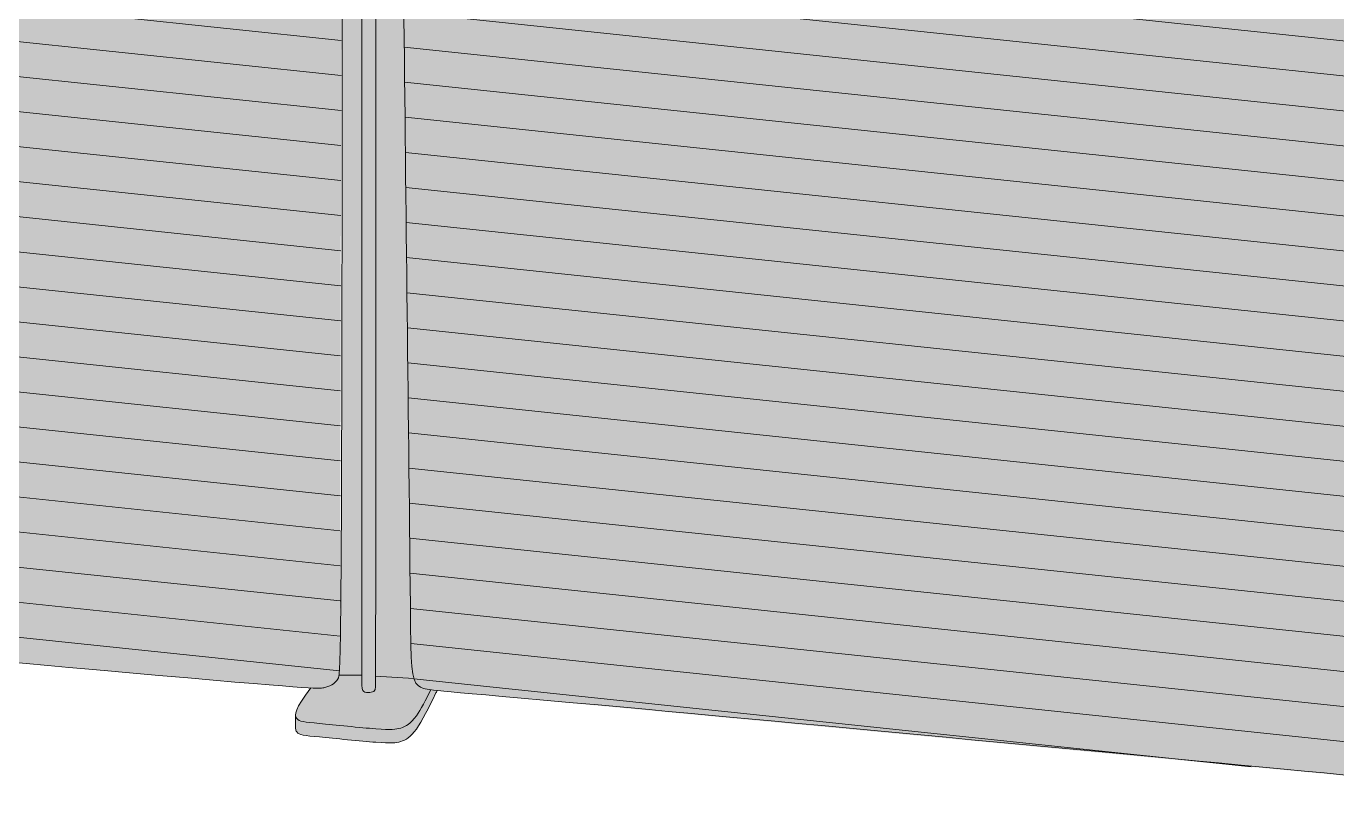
# Model space of a CAD drawing. Header units: millimetres. Extents: x -23380 to 52531, y -5628 to 1041.
# Drawn here: x 31522 to 32358, y -5336 to -4845 of the extents above; entities that cross this region are included whole.
import ezdxf

# ---------------------------------------------------------------- set-up
doc = ezdxf.new("R2010")
doc.units = ezdxf.units.MM
for name, color, linetype, lineweight in [('drawing', 7, 'Continuous', 5), ('hatch', 9, 'Continuous', 5), ('ropes', 7, 'Continuous', 0)]:
    doc.layers.add(name, color=color, linetype=linetype, lineweight=lineweight)

msp = doc.modelspace()

# ---------------------------------------------------------------- hatches: boundary and pattern name
at = {"layer": 'hatch'}
for points in [[(31723.34, -4435.22), (31722.96, -4435.29), (31722.57, -4435.35), (31722.27, -4435.4), (31721.94, -4435.43), (31721.56, -4435.47), (31721.12, -4435.49), (31720.58, -4435.5), (31719.94, -4435.5), (31718.23, -4435.45), (31712.58, -4435.14), (30991.41, -4372.99), (30987.28, -4372.54), (30985.89, -4372.35), (30984.74, -4372.18), (30983.44, -4371.95), (30982.26, -4371.71), (30981.71, -4371.59), (30981.19, -4371.46), (30980.69, -4371.32), (30980.23, -4371.18), (30980.3, -5088.92), (30980.64, -5192.73), (30980.69, -5193.92), (30980.71, -5194.34), (30980.74, -5194.67), (30980.76, -5194.92), (30980.78, -5195.02), (30980.79, -5195.11), (30980.8, -5195.19), (30980.82, -5195.26), (30980.85, -5195.39), (30980.91, -5195.65), (30980.97, -5195.9), (30981.04, -5196.14), (30981.11, -5196.38), (30981.19, -5196.62), (30981.27, -5196.85), (30981.35, -5197.07), (30981.44, -5197.29), (30981.53, -5197.51), (30981.63, -5197.72), (30981.73, -5197.92), (30981.84, -5198.12), (30981.96, -5198.32), (30982.07, -5198.51), (30982.2, -5198.69), (30982.33, -5198.88), (30982.46, -5199.05), (30982.6, -5199.23), (30982.75, -5199.39), (30982.9, -5199.56), (30983.06, -5199.72), (30983.22, -5199.87), (30983.39, -5200.03), (30983.57, -5200.17), (30983.75, -5200.32), (30983.94, -5200.46), (30984.14, -5200.59), (30984.34, -5200.72), (30984.55, -5200.85), (30984.77, -5200.97), (30985, -5201.09), (30985.23, -5201.21), (30985.4, -5201.29), (30985.59, -5201.37), (30985.69, -5201.41), (30985.79, -5201.45), (30985.9, -5201.49), (30986.02, -5201.53), (30986.15, -5201.57), (30986.29, -5201.62), (30986.6, -5201.7), (30986.96, -5201.79), (30987.37, -5201.87), (30988.42, -5202.07), (30989.78, -5202.28), (30993.74, -5202.8), (31585.22, -5256.9), (31669.25, -5264.21), (31703.17, -5266.74), (31706.83, -5266.88), (31708.13, -5266.89), (31709.15, -5266.87), (31709.57, -5266.85), (31709.94, -5266.83), (31710.27, -5266.8), (31710.57, -5266.76), (31710.84, -5266.72), (31711.09, -5266.68), (31711.55, -5266.59), (31712.2, -5266.44), (31712.85, -5266.27), (31713.49, -5266.09), (31713.81, -5265.98), (31714.13, -5265.88), (31714.45, -5265.76), (31714.76, -5265.65), (31715.08, -5265.52), (31715.38, -5265.39), (31715.69, -5265.25), (31715.99, -5265.1), (31716.29, -5264.94), (31716.59, -5264.78), (31716.88, -5264.6), (31717.17, -5264.42), (31717.45, -5264.23), (31717.73, -5264.03), (31718, -5263.81), (31718.26, -5263.59), (31718.53, -5263.36), (31718.78, -5263.11), (31718.91, -5262.99), (31719.03, -5262.86), (31719.15, -5262.73), (31719.27, -5262.59), (31719.39, -5262.45), (31719.51, -5262.31), (31719.62, -5262.17), (31719.74, -5262.02), (31719.85, -5261.87), (31719.96, -5261.72), (31720.07, -5261.56), (31720.18, -5261.4), (31720.28, -5261.24), (31720.38, -5261.07), (31720.48, -5260.9), (31720.63, -5260.64), (31720.68, -5260.55), (31720.72, -5260.45), (31720.75, -5260.4), (31720.77, -5260.34), (31720.79, -5260.29), (31720.82, -5260.23), (31720.84, -5260.17), (31720.86, -5260.1), (31720.89, -5260.03), (31720.91, -5259.96), (31720.95, -5259.8), (31721, -5259.62), (31721.04, -5259.42), (31721.09, -5259.2), (31721.13, -5258.95), (31721.21, -5258.37), (31721.3, -5257.65), (31721.45, -5255.74), (31721.61, -5253.09), (31721.89, -5244.94)], [(31735.72, -5258.67), (31735.72, -4440.9), (31723.34, -4440.09), (31722.86, -5118.28), (31721.73, -5250.14), (31721.46, -5255.62), (31721.32, -5257.4), (31721.25, -5258.09), (31721.17, -5258.67)], [(31768.94, -5260.72), (31768.83, -5260.34), (31768.72, -5259.95), (31768.51, -5259.13), (31768.32, -5258.23), (31768.14, -5257.27), (31767.98, -5256.24), (31767.82, -5255.13), (31767.69, -5253.95), (31767.56, -5252.68), (31767.35, -5249.9), (31767.2, -5246.75), (31767.05, -5239.29), (31758.19, -4440.81), (31757.47, -4440.64), (31756.8, -4440.47), (31756.17, -4440.29), (31755.88, -4440.2), (31755.59, -4440.11), (31755.32, -4440.01), (31755.06, -4439.91), (31754.81, -4439.81), (31754.57, -4439.71), (31754.34, -4439.6), (31754.12, -4439.49), (31753.91, -4439.38), (31753.71, -4439.27), (31723.34, -4437.28), (31723.34, -4440.09), (31744.69, -4441.48), (31744.66, -5082.76), (31744.48, -5259.26)], [(31735.72, -4440.9), (31735.72, -5264.94), (31735.77, -5265.56), (31735.83, -5266.12), (31735.86, -5266.38), (31735.89, -5266.63), (31735.93, -5266.86), (31735.97, -5267.07), (31736.02, -5267.28), (31736.06, -5267.47), (31736.11, -5267.65), (31736.16, -5267.81), (31736.19, -5267.89), (31736.22, -5267.97), (31736.24, -5268.04), (31736.27, -5268.12), (31736.3, -5268.18), (31736.33, -5268.25), (31736.36, -5268.32), (31736.4, -5268.38), (31736.43, -5268.44), (31736.46, -5268.49), (31736.5, -5268.55), (31736.53, -5268.6), (31736.57, -5268.65), (31736.6, -5268.7), (31736.64, -5268.75), (31736.68, -5268.79), (31736.71, -5268.83), (31736.75, -5268.88), (31736.79, -5268.91), (31736.83, -5268.95), (31736.87, -5268.99), (31736.91, -5269.02), (31736.96, -5269.05), (31737, -5269.09), (31737.04, -5269.12), (31737.09, -5269.14), (31737.13, -5269.17), (31737.18, -5269.2), (31737.22, -5269.22), (31737.27, -5269.24), (31737.32, -5269.27), (31737.36, -5269.29), (31737.41, -5269.31), (31737.46, -5269.33), (31737.51, -5269.34), (31737.56, -5269.36), (31737.67, -5269.4), (31737.78, -5269.43), (31737.89, -5269.45), (31738, -5269.48), (31738.11, -5269.5), (31738.23, -5269.52), (31738.35, -5269.54), (31738.47, -5269.56), (31738.72, -5269.59), (31738.97, -5269.61), (31739.23, -5269.63), (31739.49, -5269.63), (31739.75, -5269.63), (31740.02, -5269.63), (31740.28, -5269.62), (31740.55, -5269.6), (31740.81, -5269.58), (31741.06, -5269.55), (31741.31, -5269.52), (31741.55, -5269.48), (31741.79, -5269.44), (31742.02, -5269.4), (31742.23, -5269.35), (31742.34, -5269.32), (31742.44, -5269.29), (31742.54, -5269.26), (31742.64, -5269.23), (31742.73, -5269.2), (31742.83, -5269.16), (31742.92, -5269.13), (31743.01, -5269.09), (31743.09, -5269.05), (31743.18, -5269.01), (31743.26, -5268.96), (31743.3, -5268.94), (31743.34, -5268.91), (31743.37, -5268.89), (31743.41, -5268.86), (31743.45, -5268.84), (31743.49, -5268.81), (31743.52, -5268.78), (31743.56, -5268.75), (31743.59, -5268.73), (31743.63, -5268.7), (31743.66, -5268.67), (31743.7, -5268.64), (31743.73, -5268.6), (31743.76, -5268.57), (31743.79, -5268.54), (31743.82, -5268.5), (31743.85, -5268.47), (31743.88, -5268.43), (31743.91, -5268.4), (31743.94, -5268.36), (31743.97, -5268.32), (31743.99, -5268.28), (31744.02, -5268.25), (31744.05, -5268.2), (31744.07, -5268.16), (31744.1, -5268.12), (31744.12, -5268.08), (31744.14, -5268.03), (31744.17, -5267.99), (31744.19, -5267.94), (31744.21, -5267.9), (31744.23, -5267.85), (31744.25, -5267.8), (31744.27, -5267.75), (31744.28, -5267.72), (31744.29, -5267.71), (31744.29, -5267.7), (31744.3, -5267.68), (31744.3, -5267.66), (31744.31, -5267.64), (31744.31, -5267.62), (31744.32, -5267.6), (31744.32, -5267.57), (31744.33, -5267.51), (31744.34, -5267.43), (31744.35, -5267.34), (31744.36, -5267.09), (31744.41, -5265.71), (31744.69, -4441.48)], [(31758.19, -4440.81), (31767.05, -5239.29), (31767.2, -5246.75), (31767.35, -5249.9), (31767.56, -5252.68), (31767.69, -5253.95), (31767.82, -5255.13), (31767.98, -5256.24), (31768.14, -5257.27), (31768.32, -5258.23), (31768.51, -5259.13), (31768.72, -5259.95), (31768.83, -5260.34), (31768.94, -5260.72), (31769.07, -5261.11), (31769.2, -5261.48), (31769.34, -5261.84), (31769.48, -5262.18), (31769.62, -5262.51), (31769.77, -5262.82), (31769.92, -5263.11), (31770.08, -5263.39), (31770.24, -5263.66), (31770.32, -5263.78), (31770.4, -5263.91), (31770.49, -5264.03), (31770.57, -5264.15), (31770.66, -5264.26), (31770.75, -5264.37), (31770.84, -5264.48), (31770.93, -5264.59), (31771.02, -5264.69), (31771.11, -5264.79), (31771.2, -5264.89), (31771.3, -5264.98), (31771.39, -5265.08), (31771.49, -5265.17), (31771.58, -5265.25), (31771.68, -5265.34), (31771.78, -5265.42), (31771.88, -5265.5), (31771.98, -5265.57), (31772.09, -5265.65), (31772.19, -5265.72), (31772.3, -5265.79), (31772.4, -5265.86), (31772.51, -5265.93), (31772.73, -5266.06), (31772.95, -5266.18), (31773.17, -5266.29), (31773.4, -5266.4), (31773.64, -5266.5), (31773.88, -5266.6), (31774.12, -5266.69), (31774.37, -5266.77), (31774.63, -5266.86), (31775.14, -5267.01), (31775.57, -5267.13), (31776.01, -5267.24), (31776.49, -5267.35), (31777.02, -5267.46), (31777.59, -5267.57), (31778.24, -5267.67), (31779.77, -5267.89), (31783.9, -5268.37), (32496.91, -5335.23), (32497.56, -5335.28), (32497.87, -5335.29), (32498.03, -5335.29), (32498.19, -5335.29), (32498.35, -5335.29), (32498.5, -5335.28), (32498.65, -5335.26), (32498.73, -5335.25), (32498.81, -5335.24), (32498.88, -5335.23), (32498.96, -5335.22), (32499.03, -5335.2), (32499.11, -5335.18), (32499.18, -5335.17), (32499.25, -5335.15), (32499.33, -5335.12), (32499.4, -5335.1), (32499.47, -5335.07), (32499.54, -5335.05), (32499.62, -5335.02), (32499.69, -5334.99), (32499.76, -5334.95), (32499.83, -5334.92), (32499.9, -5334.88), (32499.97, -5334.84), (32500.04, -5334.8), (32500.11, -5334.75), (32500.18, -5334.71), (32500.24, -5334.66), (32500.31, -5334.61), (32500.38, -5334.55), (32500.44, -5334.49), (32500.51, -5334.43), (32500.58, -5334.37), (32500.64, -5334.31), (32500.7, -5334.24), (32500.77, -5334.17), (32500.83, -5334.09), (32500.89, -5334.02), (32500.96, -5333.94), (32501.02, -5333.85), (32501.08, -5333.77), (32501.14, -5333.68), (32501.2, -5333.59), (32501.26, -5333.49), (32501.32, -5333.39), (32501.37, -5333.29), (32501.43, -5333.18), (32501.49, -5333.07), (32501.6, -5332.84), (32501.71, -5332.59), (32501.82, -5332.33), (32501.92, -5332.06), (32502.02, -5331.76), (32502.12, -5331.46), (32502.21, -5331.13), (32502.31, -5330.79), (32502.39, -5330.42), (32502.48, -5330.04), (32502.64, -5329.23), (32502.79, -5328.33), (32502.93, -5327.36), (32503.05, -5326.29), (32503.16, -5325.14), (32503.32, -5322.56), (32503.43, -5319.58), (32503.46, -5316.17), (32501.29, -5316.05), (32501.29, -4503.71), (32500.97, -4503.82), (32500.63, -4503.93), (32500.28, -4504.02), (32499.93, -4504.12), (32499.56, -4504.2), (32499.18, -4504.28), (32498.79, -4504.36), (32498.39, -4504.42), (32498.09, -4504.47), (32497.76, -4504.5), (32497.38, -4504.53), (32496.94, -4504.56), (32496.4, -4504.57), (32495.76, -4504.57), (32494.05, -4504.52), (32488.4, -4504.21), (31767.23, -4442.06), (31763.1, -4441.61), (31761.72, -4441.42), (31760.56, -4441.25), (31759.33, -4441.03)], [(31779.77, -5267.89), (31778.24, -5267.67), (31777.59, -5267.57), (31777.02, -5267.46), (31776.49, -5267.35), (31776.01, -5267.24), (31775.57, -5267.13), (31775.14, -5267.01), (31774.63, -5266.86), (31774.37, -5266.77), (31774.12, -5266.69), (31773.88, -5266.6), (31773.64, -5266.5), (31773.4, -5266.4), (31773.17, -5266.29), (31772.95, -5266.18), (31772.73, -5266.06), (31772.51, -5265.93), (31772.4, -5265.86), (31772.3, -5265.79), (31772.19, -5265.72), (31772.09, -5265.65), (31771.98, -5265.57), (31771.88, -5265.5), (31771.78, -5265.42), (31771.68, -5265.34), (31771.58, -5265.25), (31771.49, -5265.17), (31771.39, -5265.08), (31771.3, -5264.98), (31771.2, -5264.89), (31771.11, -5264.79), (31771.02, -5264.69), (31770.93, -5264.59), (31770.84, -5264.48), (31770.75, -5264.37), (31770.66, -5264.26), (31770.57, -5264.15), (31770.49, -5264.03), (31770.4, -5263.91), (31770.32, -5263.78), (31770.24, -5263.66), (31770.08, -5263.39), (31769.92, -5263.11), (31769.77, -5262.82), (31769.62, -5262.51), (31769.48, -5262.18), (31769.34, -5261.84), (31769.2, -5261.48), (31769.07, -5261.11), (31768.94, -5260.72), (31744.48, -5259.26), (31744.39, -5266.42), (31744.36, -5267.07), (31744.35, -5267.29), (31744.34, -5267.45), (31744.33, -5267.52), (31744.32, -5267.57), (31744.31, -5267.61), (31744.31, -5267.63), (31744.3, -5267.65), (31744.3, -5267.66), (31744.3, -5267.68), (31744.29, -5267.69), (31744.29, -5267.7), (31744.28, -5267.73), (31744.27, -5267.75), (31744.25, -5267.8), (31744.23, -5267.85), (31744.21, -5267.9), (31744.19, -5267.94), (31744.17, -5267.99), (31744.14, -5268.03), (31744.12, -5268.08), (31744.1, -5268.12), (31744.07, -5268.16), (31744.05, -5268.2), (31744.02, -5268.25), (31743.99, -5268.28), (31743.97, -5268.32), (31743.94, -5268.36), (31743.91, -5268.4), (31743.88, -5268.43), (31743.85, -5268.47), (31743.82, -5268.5), (31743.79, -5268.54), (31743.76, -5268.57), (31743.73, -5268.6), (31743.7, -5268.64), (31743.66, -5268.67), (31743.63, -5268.7), (31743.59, -5268.73), (31743.56, -5268.75), (31743.52, -5268.78), (31743.49, -5268.81), (31743.45, -5268.84), (31743.41, -5268.86), (31743.37, -5268.89), (31743.34, -5268.91), (31743.3, -5268.94), (31743.26, -5268.96), (31743.18, -5269.01), (31743.09, -5269.05), (31743.01, -5269.09), (31742.92, -5269.13), (31742.83, -5269.16), (31742.73, -5269.2), (31742.64, -5269.23), (31742.54, -5269.26), (31742.44, -5269.29), (31742.34, -5269.32), (31742.23, -5269.35), (31742.02, -5269.4), (31741.79, -5269.44), (31741.55, -5269.48), (31741.31, -5269.52), (31741.06, -5269.55), (31740.81, -5269.58), (31740.55, -5269.6), (31740.28, -5269.62), (31740.02, -5269.63), (31739.75, -5269.63), (31739.49, -5269.63), (31739.23, -5269.63), (31738.97, -5269.61), (31738.72, -5269.59), (31738.47, -5269.56), (31738.35, -5269.54), (31738.23, -5269.52), (31738.11, -5269.5), (31738, -5269.48), (31737.89, -5269.45), (31737.78, -5269.43), (31737.67, -5269.4), (31737.56, -5269.36), (31737.51, -5269.34), (31737.46, -5269.33), (31737.41, -5269.31), (31737.36, -5269.29), (31737.32, -5269.27), (31737.27, -5269.24), (31737.22, -5269.22), (31737.18, -5269.2), (31737.13, -5269.17), (31737.09, -5269.14), (31737.04, -5269.12), (31737, -5269.09), (31736.96, -5269.05), (31736.91, -5269.02), (31736.87, -5268.99), (31736.83, -5268.95), (31736.79, -5268.91), (31736.75, -5268.88), (31736.71, -5268.83), (31736.68, -5268.79), (31736.64, -5268.75), (31736.6, -5268.7), (31736.57, -5268.65), (31736.53, -5268.6), (31736.5, -5268.55), (31736.46, -5268.49), (31736.43, -5268.44), (31736.4, -5268.38), (31736.36, -5268.32), (31736.33, -5268.25), (31736.3, -5268.18), (31736.27, -5268.12), (31736.24, -5268.04), (31736.22, -5267.97), (31736.19, -5267.89), (31736.16, -5267.81), (31736.11, -5267.65), (31736.06, -5267.47), (31736.02, -5267.28), (31735.97, -5267.07), (31735.93, -5266.86), (31735.89, -5266.63), (31735.86, -5266.38), (31735.83, -5266.12), (31735.77, -5265.56), (31735.72, -5264.94), (31735.72, -5258.67), (31721.17, -5258.67), (31721.1, -5259.11), (31721.07, -5259.3), (31721.03, -5259.47), (31721, -5259.63), (31720.96, -5259.78), (31720.92, -5259.91), (31720.89, -5260.03), (31720.85, -5260.14), (31720.81, -5260.24), (31720.77, -5260.34), (31720.74, -5260.42), (31720.7, -5260.5), (31720.66, -5260.58), (31720.58, -5260.73), (31720.48, -5260.9), (31720.38, -5261.07), (31720.28, -5261.24), (31720.18, -5261.4), (31720.07, -5261.56), (31719.96, -5261.72), (31719.85, -5261.87), (31719.74, -5262.02), (31719.62, -5262.17), (31719.51, -5262.31), (31719.39, -5262.45), (31719.27, -5262.59), (31719.15, -5262.73), (31719.03, -5262.86), (31718.91, -5262.99), (31718.78, -5263.11), (31718.53, -5263.36), (31718.26, -5263.59), (31718, -5263.81), (31717.73, -5264.03), (31717.45, -5264.23), (31717.17, -5264.42), (31716.88, -5264.6), (31716.59, -5264.78), (31716.29, -5264.94), (31715.99, -5265.1), (31715.69, -5265.25), (31715.38, -5265.39), (31715.08, -5265.52), (31714.76, -5265.65), (31714.45, -5265.76), (31714.13, -5265.88), (31713.81, -5265.98), (31713.49, -5266.09), (31712.85, -5266.27), (31712.2, -5266.44), (31711.55, -5266.59), (31711.09, -5266.68), (31710.84, -5266.72), (31710.57, -5266.76), (31710.27, -5266.8), (31709.94, -5266.83), (31709.57, -5266.85), (31709.15, -5266.87), (31708.13, -5266.89), (31706.83, -5266.88), (31703.17, -5266.74), (31700.58, -5270.17), (31699.47, -5271.72), (31698.47, -5273.17), (31697.58, -5274.51), (31696.79, -5275.76), (31696.1, -5276.92), (31695.5, -5278), (31695.23, -5278.5), (31694.99, -5278.99), (31694.77, -5279.45), (31694.57, -5279.9), (31694.38, -5280.33), (31694.22, -5280.74), (31694.07, -5281.13), (31693.95, -5281.5), (31693.84, -5281.86), (31693.74, -5282.2), (31693.7, -5282.37), (31693.67, -5282.53), (31693.63, -5282.69), (31693.6, -5282.84), (31693.58, -5282.99), (31693.56, -5283.14), (31693.54, -5283.28), (31693.52, -5283.42), (31693.51, -5283.56), (31693.51, -5283.7), (31693.5, -5283.83), (31693.5, -5283.95), (31693.5, -5284.05), (31693.5, -5284.13), (31693.51, -5284.22), (31693.51, -5284.31), (31693.52, -5284.39), (31693.53, -5284.47), (31693.54, -5284.56), (31693.55, -5284.64), (31693.56, -5284.71), (31693.58, -5284.79), (31693.59, -5284.87), (31693.61, -5284.94), (31693.63, -5285.01), (31693.65, -5285.08), (31693.67, -5285.16), (31693.69, -5285.22), (31693.71, -5285.29), (31693.74, -5285.36), (31693.76, -5285.42), (31693.79, -5285.49), (31693.81, -5285.55), (31693.84, -5285.61), (31693.87, -5285.68), (31693.9, -5285.74), (31693.93, -5285.79), (31693.97, -5285.85), (31694, -5285.91), (31694.03, -5285.97), (31694.07, -5286.02), (31694.14, -5286.13), (31694.21, -5286.23), (31694.29, -5286.33), (31694.36, -5286.42), (31694.44, -5286.51), (31694.52, -5286.6), (31694.6, -5286.69), (31694.69, -5286.77), (31694.78, -5286.85), (31694.87, -5286.93), (31694.97, -5287.01), (31695.07, -5287.08), (31695.17, -5287.15), (31695.28, -5287.22), (31695.39, -5287.29), (31695.5, -5287.35), (31695.62, -5287.42), (31695.74, -5287.48), (31695.87, -5287.54), (31696, -5287.59), (31696.14, -5287.65), (31696.28, -5287.7), (31696.42, -5287.76), (31696.57, -5287.81), (31696.89, -5287.91), (31697.22, -5288), (31697.58, -5288.09), (31697.96, -5288.17), (31698.36, -5288.25), (31699.23, -5288.4), (31700.22, -5288.54), (31702.52, -5288.82), (31744.68, -5292.83), (31748.03, -5293.05), (31750.84, -5293.19), (31753.18, -5293.25), (31754.2, -5293.24), (31755.13, -5293.22), (31755.98, -5293.17), (31756.76, -5293.1), (31757.49, -5293.02), (31757.84, -5292.97), (31758.17, -5292.92), (31758.5, -5292.86), (31758.81, -5292.79), (31759.12, -5292.73), (31759.43, -5292.65), (31760.02, -5292.5), (31760.61, -5292.32), (31761.19, -5292.13), (31761.78, -5291.92), (31762.08, -5291.8), (31762.38, -5291.68), (31762.67, -5291.55), (31762.97, -5291.41), (31763.27, -5291.27), (31763.57, -5291.11), (31763.87, -5290.95), (31764.17, -5290.77), (31764.48, -5290.59), (31764.78, -5290.4), (31765.09, -5290.19), (31765.4, -5289.97), (31765.71, -5289.74), (31766.02, -5289.5), (31766.33, -5289.24), (31766.65, -5288.97), (31766.96, -5288.68), (31767.28, -5288.38), (31767.6, -5288.07), (31767.93, -5287.74), (31768.25, -5287.39), (31768.58, -5287.02), (31768.91, -5286.64), (31769.24, -5286.24), (31769.58, -5285.82), (31769.92, -5285.38), (31770.6, -5284.45), (31771.13, -5283.68), (31771.67, -5282.86), (31772.76, -5281.1), (31773.88, -5279.18), (31775.02, -5277.12), (31777.36, -5272.67)], [(31783.9, -5268.37), (31779.77, -5267.89), (31777.36, -5272.67), (31775.02, -5277.12), (31773.88, -5279.18), (31772.76, -5281.1), (31771.67, -5282.86), (31771.13, -5283.68), (31770.6, -5284.45), (31769.92, -5285.38), (31769.58, -5285.82), (31769.24, -5286.24), (31768.91, -5286.64), (31768.58, -5287.02), (31768.25, -5287.39), (31767.93, -5287.74), (31767.6, -5288.07), (31767.28, -5288.38), (31766.96, -5288.68), (31766.65, -5288.97), (31766.33, -5289.24), (31766.02, -5289.5), (31765.71, -5289.74), (31765.4, -5289.97), (31765.09, -5290.19), (31764.78, -5290.4), (31764.48, -5290.59), (31764.17, -5290.77), (31763.87, -5290.95), (31763.57, -5291.11), (31763.27, -5291.27), (31762.97, -5291.41), (31762.67, -5291.55), (31762.38, -5291.68), (31762.08, -5291.8), (31761.78, -5291.92), (31761.19, -5292.13), (31760.61, -5292.32), (31760.02, -5292.5), (31759.43, -5292.65), (31759.12, -5292.73), (31758.81, -5292.79), (31758.5, -5292.86), (31758.17, -5292.92), (31757.84, -5292.97), (31757.49, -5293.02), (31756.76, -5293.1), (31755.98, -5293.17), (31755.13, -5293.22), (31754.2, -5293.24), (31753.18, -5293.25), (31750.84, -5293.19), (31748.03, -5293.05), (31744.68, -5292.83), (31702.52, -5288.82), (31700.22, -5288.54), (31699.23, -5288.4), (31698.36, -5288.25), (31697.96, -5288.17), (31697.58, -5288.09), (31697.22, -5288), (31696.89, -5287.91), (31696.57, -5287.81), (31696.42, -5287.76), (31696.28, -5287.7), (31696.14, -5287.65), (31696, -5287.59), (31695.87, -5287.54), (31695.74, -5287.48), (31695.62, -5287.42), (31695.5, -5287.35), (31695.39, -5287.29), (31695.28, -5287.22), (31695.17, -5287.15), (31695.07, -5287.08), (31694.97, -5287.01), (31694.87, -5286.93), (31694.78, -5286.85), (31694.69, -5286.77), (31694.6, -5286.69), (31694.52, -5286.6), (31694.44, -5286.51), (31694.36, -5286.42), (31694.29, -5286.33), (31694.21, -5286.23), (31694.14, -5286.13), (31694.07, -5286.02), (31694.03, -5285.97), (31694, -5285.91), (31693.97, -5285.85), (31693.93, -5285.79), (31693.9, -5285.74), (31693.87, -5285.68), (31693.84, -5285.61), (31693.81, -5285.55), (31693.79, -5285.49), (31693.76, -5285.42), (31693.74, -5285.36), (31693.71, -5285.29), (31693.69, -5285.22), (31693.67, -5285.16), (31693.65, -5285.08), (31693.63, -5285.01), (31693.61, -5284.94), (31693.59, -5284.87), (31693.58, -5284.79), (31693.56, -5284.71), (31693.55, -5284.64), (31693.54, -5284.56), (31693.53, -5284.47), (31693.52, -5284.39), (31693.51, -5284.31), (31693.51, -5284.22), (31693.5, -5284.13), (31693.5, -5284.05), (31693.5, -5292.55), (31693.5, -5292.64), (31693.5, -5292.73), (31693.51, -5292.82), (31693.51, -5292.91), (31693.52, -5292.99), (31693.53, -5293.08), (31693.54, -5293.16), (31693.55, -5293.25), (31693.57, -5293.33), (31693.58, -5293.41), (31693.6, -5293.48), (31693.62, -5293.56), (31693.63, -5293.63), (31693.65, -5293.71), (31693.68, -5293.78), (31693.7, -5293.85), (31693.72, -5293.92), (31693.75, -5293.99), (31693.78, -5294.05), (31693.8, -5294.12), (31693.83, -5294.18), (31693.86, -5294.25), (31693.89, -5294.31), (31693.93, -5294.37), (31693.96, -5294.43), (31693.99, -5294.49), (31694.03, -5294.55), (31694.06, -5294.61), (31694.1, -5294.66), (31694.14, -5294.72), (31694.21, -5294.83), (31694.29, -5294.92), (31694.36, -5295.02), (31694.44, -5295.11), (31694.52, -5295.2), (31694.6, -5295.28), (31694.69, -5295.36), (31694.78, -5295.44), (31694.87, -5295.52), (31694.97, -5295.6), (31695.07, -5295.67), (31695.17, -5295.74), (31695.28, -5295.81), (31695.39, -5295.88), (31695.5, -5295.94), (31695.62, -5296.01), (31695.74, -5296.07), (31695.87, -5296.13), (31696, -5296.19), (31696.14, -5296.24), (31696.28, -5296.3), (31696.42, -5296.35), (31696.57, -5296.4), (31696.89, -5296.5), (31697.22, -5296.59), (31697.58, -5296.68), (31697.96, -5296.77), (31698.36, -5296.85), (31699.23, -5297), (31700.22, -5297.14), (31702.52, -5297.41), (31744.68, -5301.42), (31748.03, -5301.65), (31750.84, -5301.79), (31753.18, -5301.84), (31754.2, -5301.83), (31755.13, -5301.81), (31755.98, -5301.76), (31756.76, -5301.7), (31757.49, -5301.61), (31757.84, -5301.56), (31758.17, -5301.51), (31758.5, -5301.45), (31758.81, -5301.39), (31759.12, -5301.32), (31759.43, -5301.25), (31760.02, -5301.09), (31760.61, -5300.91), (31761.19, -5300.72), (31761.78, -5300.51), (31762.08, -5300.39), (31762.38, -5300.27), (31762.67, -5300.14), (31762.97, -5300), (31763.27, -5299.86), (31763.57, -5299.7), (31763.87, -5299.54), (31764.17, -5299.37), (31764.48, -5299.18), (31764.78, -5298.99), (31765.09, -5298.78), (31765.4, -5298.56), (31765.71, -5298.33), (31766.02, -5298.09), (31766.33, -5297.83), (31766.65, -5297.56), (31766.96, -5297.28), (31767.28, -5296.98), (31767.6, -5296.66), (31767.93, -5296.33), (31768.25, -5295.98), (31768.58, -5295.62), (31768.91, -5295.23), (31769.24, -5294.83), (31769.58, -5294.41), (31769.92, -5293.98), (31770.6, -5293.04), (31771.3, -5292.02), (31772, -5290.93), (31772.72, -5289.76), (31773.45, -5288.53), (31774.93, -5285.89), (31776.45, -5283.04), (31782.8, -5270.39)]]:
    msp.add_hatch(color=256, dxfattribs=at).paths.add_polyline_path(points, flags=0)
at = {"layer": 'ropes', "lineweight": 0}
h = msp.add_hatch(dxfattribs=at)
h.set_pattern_fill('ANSI31', color=256, scale=7, angle=129, style=0)
h.paths.add_polyline_path([(31723.34, -4435.22), (31722.96, -4435.29), (31722.57, -4435.35), (31722.27, -4435.4), (31721.94, -4435.43), (31721.56, -4435.47), (31721.12, -4435.49), (31720.58, -4435.5), (31719.94, -4435.5), (31718.23, -4435.45), (31712.58, -4435.14), (30991.41, -4372.99), (30987.28, -4372.54), (30985.89, -4372.35), (30984.74, -4372.18), (30983.44, -4371.95), (30982.26, -4371.71), (30981.71, -4371.59), (30981.19, -4371.46), (30980.69, -4371.32), (30980.23, -4371.18), (30980.3, -5088.92), (30980.64, -5192.73), (30980.69, -5193.92), (30980.71, -5194.34), (30980.74, -5194.67), (30980.76, -5194.92), (30980.78, -5195.02), (30980.79, -5195.11), (30980.8, -5195.19), (30980.82, -5195.26), (30980.85, -5195.39), (30980.91, -5195.65), (30980.97, -5195.9), (30981.04, -5196.14), (30981.11, -5196.38), (30981.19, -5196.62), (30981.27, -5196.85), (30981.35, -5197.07), (30981.44, -5197.29), (30981.53, -5197.51), (30981.63, -5197.72), (30981.73, -5197.92), (30981.84, -5198.12), (30981.96, -5198.32), (30982.07, -5198.51), (30982.2, -5198.69), (30982.33, -5198.88), (30982.46, -5199.05), (30982.6, -5199.23), (30982.75, -5199.39), (30982.9, -5199.56), (30983.06, -5199.72), (30983.22, -5199.87), (30983.39, -5200.03), (30983.57, -5200.17), (30983.75, -5200.32), (30983.94, -5200.46), (30984.14, -5200.59), (30984.34, -5200.72), (30984.55, -5200.85), (30984.77, -5200.97), (30985, -5201.09), (30985.23, -5201.21), (30985.4, -5201.29), (30985.59, -5201.37), (30985.69, -5201.41), (30985.79, -5201.45), (30985.9, -5201.49), (30986.02, -5201.53), (30986.15, -5201.57), (30986.29, -5201.62), (30986.6, -5201.7), (30986.96, -5201.79), (30987.37, -5201.87), (30988.42, -5202.07), (30989.78, -5202.28), (30993.74, -5202.8), (31585.22, -5256.9), (31669.25, -5264.21), (31703.17, -5266.74), (31706.83, -5266.88), (31708.13, -5266.89), (31709.15, -5266.87), (31709.57, -5266.85), (31709.94, -5266.83), (31710.27, -5266.8), (31710.57, -5266.76), (31710.84, -5266.72), (31711.09, -5266.68), (31711.55, -5266.59), (31712.2, -5266.44), (31712.85, -5266.27), (31713.49, -5266.09), (31713.81, -5265.98), (31714.13, -5265.88), (31714.45, -5265.76), (31714.76, -5265.65), (31715.08, -5265.52), (31715.38, -5265.39), (31715.69, -5265.25), (31715.99, -5265.1), (31716.29, -5264.94), (31716.59, -5264.78), (31716.88, -5264.6), (31717.17, -5264.42), (31717.45, -5264.23), (31717.73, -5264.03), (31718, -5263.81), (31718.26, -5263.59), (31718.53, -5263.36), (31718.78, -5263.11), (31718.91, -5262.99), (31719.03, -5262.86), (31719.15, -5262.73), (31719.27, -5262.59), (31719.39, -5262.45), (31719.51, -5262.31), (31719.62, -5262.17), (31719.74, -5262.02), (31719.85, -5261.87), (31719.96, -5261.72), (31720.07, -5261.56), (31720.18, -5261.4), (31720.28, -5261.24), (31720.38, -5261.07), (31720.48, -5260.9), (31720.63, -5260.64), (31720.68, -5260.55), (31720.72, -5260.45), (31720.75, -5260.4), (31720.77, -5260.34), (31720.79, -5260.29), (31720.82, -5260.23), (31720.84, -5260.17), (31720.86, -5260.1), (31720.89, -5260.03), (31720.91, -5259.96), (31720.95, -5259.8), (31721, -5259.62), (31721.04, -5259.42), (31721.09, -5259.2), (31721.13, -5258.95), (31721.21, -5258.37), (31721.3, -5257.65), (31721.45, -5255.74), (31721.61, -5253.09), (31721.89, -5244.94)], flags=0)
h = msp.add_hatch(dxfattribs=at)
h.set_pattern_fill('ANSI31', color=256, scale=7, angle=129, style=0)
h.paths.add_polyline_path([(31758.19, -4440.81), (31767.05, -5239.29), (31767.2, -5246.75), (31767.35, -5249.9), (31767.56, -5252.68), (31767.69, -5253.95), (31767.82, -5255.13), (31767.98, -5256.24), (31768.14, -5257.27), (31768.32, -5258.23), (31768.51, -5259.13), (31768.72, -5259.95), (31768.83, -5260.34), (31768.94, -5260.72), (31769.07, -5261.11), (31769.2, -5261.48), (31769.34, -5261.84), (31769.48, -5262.18), (31769.62, -5262.51), (31769.77, -5262.82), (31769.92, -5263.11), (31770.08, -5263.39), (31770.24, -5263.66), (31770.32, -5263.78), (31770.4, -5263.91), (31770.49, -5264.03), (31770.57, -5264.15), (31770.66, -5264.26), (31770.75, -5264.37), (31770.84, -5264.48), (31770.93, -5264.59), (31771.02, -5264.69), (31771.11, -5264.79), (31771.2, -5264.89), (31771.3, -5264.98), (31771.39, -5265.08), (31771.49, -5265.17), (31771.58, -5265.25), (31771.68, -5265.34), (31771.78, -5265.42), (31771.88, -5265.5), (31771.98, -5265.57), (31772.09, -5265.65), (31772.19, -5265.72), (31772.3, -5265.79), (31772.4, -5265.86), (31772.51, -5265.93), (31772.73, -5266.06), (31772.95, -5266.18), (31773.17, -5266.29), (31773.4, -5266.4), (31773.64, -5266.5), (31773.88, -5266.6), (31774.12, -5266.69), (31774.37, -5266.77), (31774.63, -5266.86), (31775.14, -5267.01), (31775.57, -5267.13), (31776.01, -5267.24), (31776.49, -5267.35), (31777.02, -5267.46), (31777.59, -5267.57), (31778.24, -5267.67), (31779.77, -5267.89), (31783.9, -5268.37), (32496.91, -5335.23), (32497.56, -5335.28), (32497.87, -5335.29), (32498.03, -5335.29), (32498.19, -5335.29), (32498.35, -5335.29), (32498.5, -5335.28), (32498.65, -5335.26), (32498.73, -5335.25), (32498.81, -5335.24), (32498.88, -5335.23), (32498.96, -5335.22), (32499.03, -5335.2), (32499.11, -5335.18), (32499.18, -5335.17), (32499.25, -5335.15), (32499.33, -5335.12), (32499.4, -5335.1), (32499.47, -5335.07), (32499.54, -5335.05), (32499.62, -5335.02), (32499.69, -5334.99), (32499.76, -5334.95), (32499.83, -5334.92), (32499.9, -5334.88), (32499.97, -5334.84), (32500.04, -5334.8), (32500.11, -5334.75), (32500.18, -5334.71), (32500.24, -5334.66), (32500.31, -5334.61), (32500.38, -5334.55), (32500.44, -5334.49), (32500.51, -5334.43), (32500.58, -5334.37), (32500.64, -5334.31), (32500.7, -5334.24), (32500.77, -5334.17), (32500.83, -5334.09), (32500.89, -5334.02), (32500.96, -5333.94), (32501.02, -5333.85), (32501.08, -5333.77), (32501.14, -5333.68), (32501.2, -5333.59), (32501.26, -5333.49), (32501.32, -5333.39), (32501.37, -5333.29), (32501.43, -5333.18), (32501.49, -5333.07), (32501.6, -5332.84), (32501.71, -5332.59), (32501.82, -5332.33), (32501.92, -5332.06), (32502.02, -5331.76), (32502.12, -5331.46), (32502.21, -5331.13), (32502.31, -5330.79), (32502.39, -5330.42), (32502.48, -5330.04), (32502.64, -5329.23), (32502.79, -5328.33), (32502.93, -5327.36), (32503.05, -5326.29), (32503.16, -5325.14), (32503.32, -5322.56), (32503.43, -5319.58), (32503.46, -5316.17), (32501.29, -5316.05), (32501.29, -4503.71), (32500.97, -4503.82), (32500.63, -4503.93), (32500.28, -4504.02), (32499.93, -4504.12), (32499.56, -4504.2), (32499.18, -4504.28), (32498.79, -4504.36), (32498.39, -4504.42), (32498.09, -4504.47), (32497.76, -4504.5), (32497.38, -4504.53), (32496.94, -4504.56), (32496.4, -4504.57), (32495.76, -4504.57), (32494.05, -4504.52), (32488.4, -4504.21), (31767.23, -4442.06), (31763.1, -4441.61), (31761.72, -4441.42), (31760.56, -4441.25), (31759.33, -4441.03)], flags=0)

# ---------------------------------------------------------------- linework, layer by layer
at = {"layer": 'drawing'}
for points in [[(31735.72, -5258.67), (31721.08, -5258.67)], [(31744.45, -5259.26), (31768.94, -5260.72)]]:
    msp.add_lwpolyline(points, dxfattribs=at)
msp.add_open_spline([(30980.23, -4371.18), (30980.23, -5188.96), (30980.23, -5196.31), (30983.95, -5201.82), (30995.34, -5203.66), (31701.11, -5267.64), (31711.55, -5267.19), (31721.98, -5263.11), (31723.34, -5250.86), (31723.34, -4435.22)], degree=3, dxfattribs=at)
for points, knots in [([(31744.69, -4441.48), (31744.69, -5264.92), (31744.69, -5268.43), (31742.19, -5269.6), (31737.3, -5269.8), (31735.94, -5268.43), (31735.72, -5264.94), (31735.72, -4990.26), (31735.72, -4715.58), (31735.72, -4440.9)], [-0.001992, -0.001992, -0.001992, -0.001992, 1123.338449, 2246.676898, 3370.015346, 4493.353795, 4493.353795, 4493.353795, 8947.041526, 8947.041526, 8947.041526, 8947.041526]), ([(31758.19, -4440.81), (31761.15, -4706.97), (31764.1, -4973.13), (31767.05, -5239.29), (31767.17, -5262.44), (31772.34, -5268.48), (31796.93, -5268.73), (32485.7, -5333.74), (32497.31, -5335.53), (32503.46, -5335.53), (32503.46, -5316.17)], [0, 0, 0, 0, 4390.276507, 4390.276507, 4390.276507, 4779.230353, 5168.184199, 5557.138045, 5946.091891, 6335.045738, 6335.045738, 6335.045738, 6335.045738]), ([(31703.17, -5266.74), (31692.78, -5280.15), (31692.58, -5288.16), (31702.06, -5288.63), (31751.36, -5293.82), (31760.54, -5293.04), (31769.36, -5288.36), (31776.52, -5274.42), (31779.77, -5267.89)], [0, 0, 0, 0, 55.105335, 110.210669, 165.316004, 220.421338, 275.526673, 317.701274, 317.701274, 317.701274, 317.701274]), ([(31693.5, -5283.95), (31693.5, -5286.82), (31693.5, -5289.68), (31693.5, -5292.55), (31693.5, -5293.55), (31694.88, -5296.86), (31702.06, -5297.23), (31751.36, -5302.41), (31760.54, -5301.63), (31770.11, -5296.55), (31778.44, -5279.12), (31782.8, -5270.39), (31783.17, -5269.71), (31783.53, -5269.04), (31783.9, -5268.37)], [0, 0, 0, 0, 21.333584, 21.333584, 21.333584, 36.352377, 91.457718, 146.563058, 201.668399, 256.77374, 311.87908, 311.87908, 311.87908, 317.573763, 317.573763, 317.573763, 317.573763])]:
    msp.add_open_spline(points, degree=3, knots=knots, dxfattribs=at)

doc.saveas('drawing.dxf')
